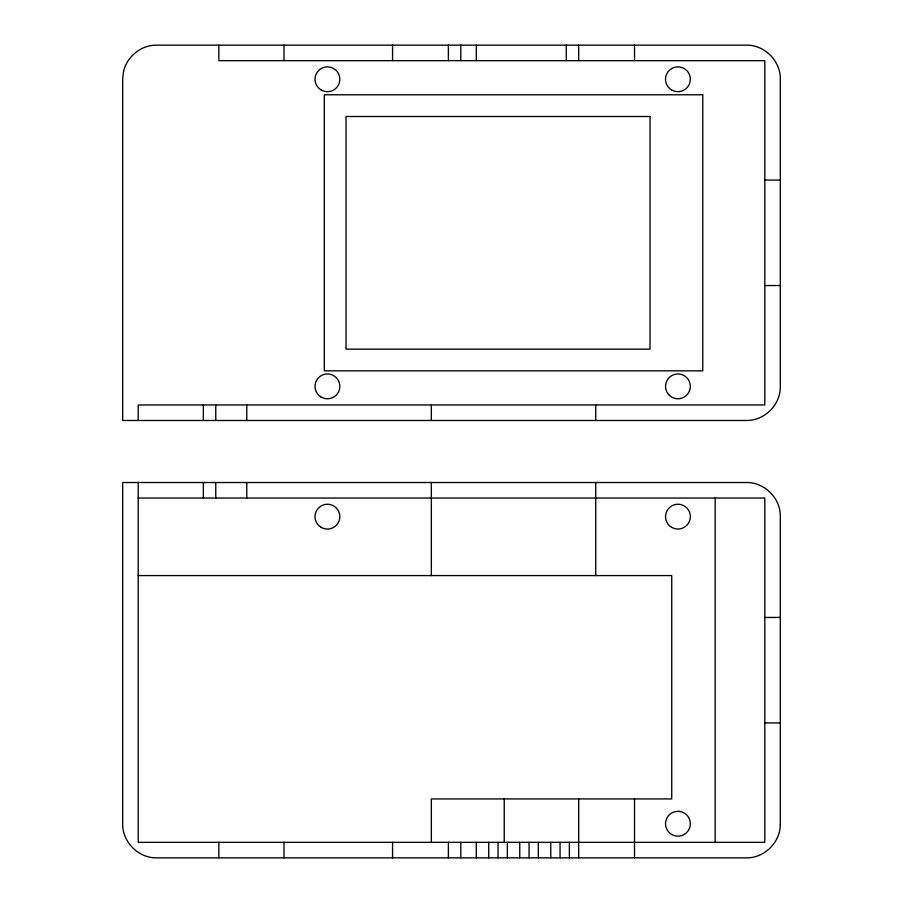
<?xml version="1.0" encoding="UTF-8"?>
<svg xmlns="http://www.w3.org/2000/svg" width="903" height="903" viewBox="0 0 903 903"><rect width="100%" height="100%" fill="white"/><g stroke="black" fill="none" stroke-linecap="round" stroke-linejoin="round"><path stroke-width="1.35" d="M764.796 180.081L780.305 180.081M764.796 285.551L780.305 285.551M138.204 498.027L764.796 498.027L764.796 842.341L138.204 842.341L138.204 482.518M138.204 575.572L671.73 575.572L671.73 798.918L431.341 798.918L431.341 842.341M764.796 617.449L780.305 617.449M764.796 722.919L780.305 722.919M715.165 498.027L715.165 842.341M634.516 45.15L634.516 60.659M634.516 798.918L634.516 857.85M595.743 404.973L595.743 420.482M595.743 482.518L595.743 575.572M578.676 45.15L578.676 60.659M578.676 798.918L578.676 857.85M569.375 842.341L569.375 857.85M566.271 45.15L566.271 60.659M560.063 842.341L560.063 857.85M550.762 842.341L550.762 857.85M538.357 842.341L538.357 857.85M529.045 842.341L529.045 857.85M519.744 842.341L519.744 857.85M507.339 842.341L507.339 857.85M504.235 798.918L504.235 842.341M498.027 842.341L498.027 857.85M488.726 842.341L488.726 857.85M476.31 45.15L476.31 60.659M476.31 842.341L476.31 857.85M460.801 45.15L460.801 60.659M460.801 842.341L460.801 857.85M448.396 45.15L448.396 60.659M448.396 842.341L448.396 857.85M431.341 404.973L431.341 420.482M431.341 482.518L431.341 575.572M392.568 45.15L392.568 60.659M392.568 842.341L392.568 857.85M283.993 45.15L283.993 60.659M283.993 842.341L283.993 857.85M246.779 404.973L246.779 420.482M246.779 482.518L246.779 498.027M218.853 45.15L218.853 60.659L764.796 60.659L764.796 404.973L138.204 404.973L138.204 420.482M218.853 842.341L218.853 857.85M215.761 404.973L215.761 420.482M215.761 482.518L215.761 498.027M203.344 404.973L203.344 420.482M203.344 482.518L203.344 498.027M123.621 71.01L122.695 78.053L122.695 420.482L747.402 420.482C764.773 420.211 780.034 404.962 780.305 387.579L780.305 78.053C780.034 60.67 764.773 45.41 747.402 45.15L155.598 45.15C140.699 45.466 127.165 56.607 123.621 71.01M780.305 824.947C780.034 842.33 764.773 857.59 747.402 857.85L155.598 857.85C138.227 857.59 122.966 842.33 122.695 824.947L122.695 482.518L747.402 482.518C764.773 482.789 780.034 498.038 780.305 515.421L780.305 824.947M702.76 94.781L324.324 94.781L324.324 370.851L702.76 370.851L702.76 94.781M650.025 116.498L346.03 116.498L346.03 349.134L650.025 349.134L650.025 116.498M671.73 527.386A12.405 12.405 0 0 0 690.343 516.64A12.405 12.405 0 0 0 671.73 505.894A12.405 12.405 0 0 0 671.73 527.386M670.398 833.582A12.405 12.405 0 0 0 690.242 825.331A12.405 12.405 0 0 0 673.175 812.271A12.405 12.405 0 0 0 670.398 833.582M321.22 527.386A12.405 12.405 0 0 0 339.833 516.64A12.405 12.405 0 0 0 321.22 505.894A12.405 12.405 0 0 0 321.22 527.386M671.73 90.018A12.405 12.405 0 0 0 690.343 79.272A12.405 12.405 0 0 0 671.73 68.526A12.405 12.405 0 0 0 671.73 90.018M669.473 395.435A12.405 12.405 0 0 0 690.027 389.148A12.405 12.405 0 0 0 674.315 374.497A12.405 12.405 0 0 0 669.473 395.435M321.22 90.018A12.405 12.405 0 0 0 339.833 79.272A12.405 12.405 0 0 0 321.22 68.526A12.405 12.405 0 0 0 321.22 90.018M320.712 396.801A12.405 12.405 0 0 0 339.821 386.958A12.405 12.405 0 0 0 321.739 375.332A12.405 12.405 0 0 0 320.712 396.801"/></g></svg>
